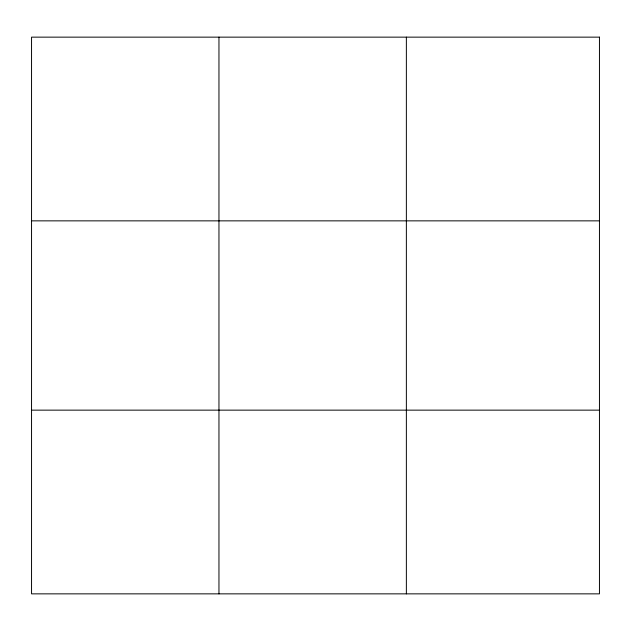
<?xml version="1.0" encoding="UTF-8"?>
<svg xmlns="http://www.w3.org/2000/svg" width="631" height="631" viewBox="0 0 631 631"><rect width="100%" height="100%" fill="white"/><g stroke="black" fill="none" stroke-linecap="round" stroke-linejoin="round"><path stroke-width="0.95" d="M218.957 593.858L218.957 37.142M406.364 593.858L406.364 37.142M31.55 220.858L599.45 220.858M31.55 410.142L599.45 410.142M599.45 37.142L599.45 593.858L31.55 593.858L31.55 37.142L599.45 37.142"/></g></svg>
